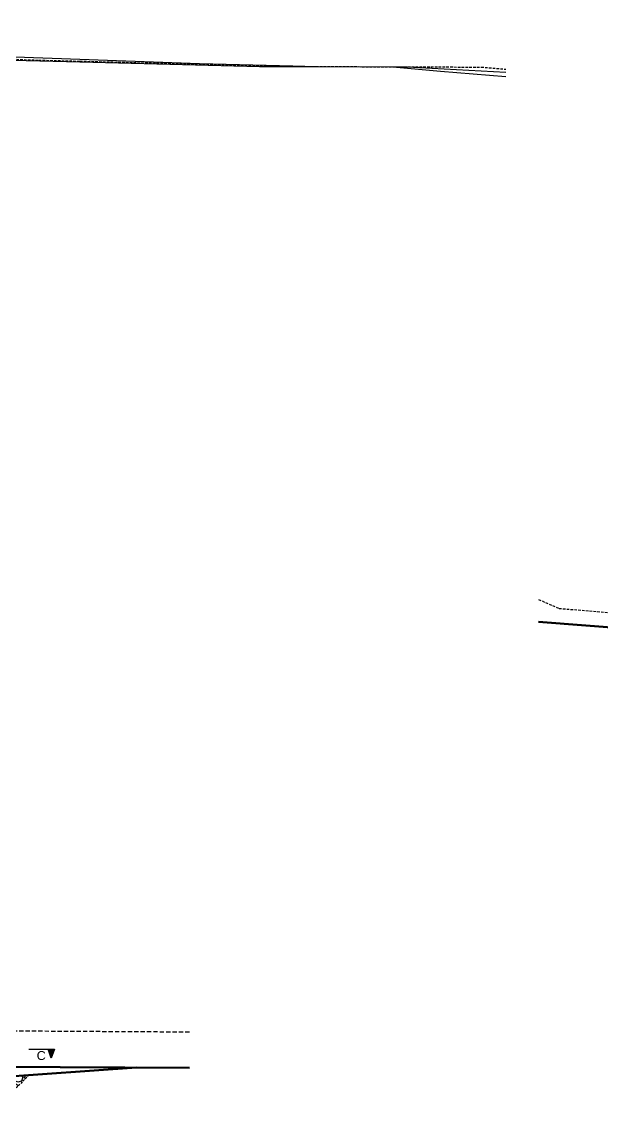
# Model space of a CAD drawing. Header units: centimetres. Extents: x 8495135 to 959133560, y 4530079 to 463453963.
# Drawn here: x 958972530 to 958975936, y 463414832 to 463421230 of the extents above; entities that cross this region are included whole.
import ezdxf
from ezdxf.enums import TextEntityAlignment as Align

# ---------------------------------------------------------------- set-up
doc = ezdxf.new("R2010")
doc.units = ezdxf.units.CM
doc.header["$LTSCALE"] = 0.1
doc.linetypes.add('CONTINU', pattern=[0])
doc.linetypes.add('DASHED', pattern=[0.75, 0.5, -0.25])
doc.layers.add('31_VERT_ALIGNM', color=1, linetype='Continuous', lineweight=50)
for name, color, linetype in [('40_TERRAIN', 3, 'Continuous'), ('br_dimension', 1, 'Continuous'), ('br_hatch', 9, 'Continuous'), ('br_hatch_dark', 8, 'Continuous'), ('Kustendilska voda', 12, 'Continuous')]:
    doc.layers.add(name, color=color, linetype=linetype)
doc.styles.add('1-50 cm', font='arial.ttf', dxfattribs={"height": 12.5})

# ---------------------------------------------------------------- blocks, each defined once
blk = doc.blocks.new('*U148')
at = {"linetype": 'CONTINU', "ltscale": 0.5}
blk.add_hatch(color=256, dxfattribs=at).paths.add_polyline_path([(-131.2, -52.5), (-150, 0), (-112.5, 0)])
at = {"ltscale": 0.5}
blk.add_line((0, 0), (-150, 0), dxfattribs=at)
at = {"lineweight": -3, "ltscale": 0.5}
for p, q in [((-150, 0), (-131.2, -52.5)), ((-131.2, -52.5), (-112.5, 0))]:
    blk.add_line(p, q, dxfattribs=at)
at = {"color": 7, "ltscale": 0.5, "style": '1-50 cm'}
blk.add_attdef('1', text='', height=52.5, dxfattribs=at).set_placement((-66.9, -37.2), align=Align.MIDDLE_CENTER)

msp = doc.modelspace()

# ---------------------------------------------------------------- hatches: boundary and pattern name
at = {"layer": 'br_hatch'}
h = msp.add_hatch(dxfattribs=at)
h.set_pattern_fill('GRAVEL', color=256, scale=5, style=2)
h.set_pattern_definition([(228.0127875, (950461058.976, 458865253.246), (-1016.00000008, -1142.999999929), [17.086072, -1691.524182]), (184.969741, (950461047.5464, 458865240.546), (1523.999999397, 127.000007235), [29.320236, -2902.7024447]), (132.5104471, (950461018.3364, 458865238.006), (1270.0000005364, -1396.999999512), [20.674076, -2046.7361397]), (267.273689, (950460968.8064, 458865206.256), (127.000000266, 2539.9999999867), [26.700226, -2643.3218713]), (292.83365418, (950460967.5364, 458865179.586), (-635.000000053, 1523.9999999778), [26.181685, -2591.9903873]), (357.273689, (950460977.6964, 458865155.456), (-2539.9999999867, 127.000000266), [26.700226, -2643.3218713]), (37.69424047, (950461004.3664, 458865154.186), (-1650.9999999268, -1270.000000095), [35.309683, -3495.6557657]), (72.25532837, (950461032.3064, 458865175.776), (889.000000239, 2793.999999924), [33.335976, -3300.2628301]), (121.42956562, (950461042.4664, 458865207.526), (-1016.000000144, 1650.9999999113), [26.79065, -2652.277285]), (175.2363583, (950461028.496, 458865230.386), (1396.99999998, -127.00000022), [30.585664, -1498.6968475]), (222.3974378, (950460998.0164, 458865232.926), (-1523.9999999512, -1397.0000000532), [39.553896, -3915.8386256]), (138.81407483, (950461094.536, 458865204.986), (-888.999999947, 762.000000062), [13.500227, -1336.5282912]), (171.4692344, (950461084.3764, 458865213.876), (1651.0000000445, -253.999999712), [25.684099, -2542.7319499]), (225, (950461058.98, 458865217.69), (-2e-14, -127), [17.960467, -161.6446554]), (203.19859051, (950461050.086, 458865232.926), (635.000000017, 253.999999955), [9.672066, -957.5311184]), (291.8014095, (950461041.196, 458865229.116), (-127.000000027, 380.99999999), [13.678281, -670.2376495]), (30.96375653, (950461046.276, 458865216.416), (381.00000001, 253.999999986), [22.215983, -718.3149076]), (161.5650512, (950461065.326, 458865227.846), (254, -126.99999999), [16.064357, -385.5449058]), (16.38954033, (950460967.5364, 458865229.116), (1270, 381), [22.5044, -2227.9413336]), (70.34617594, (950460989.1264, 458865235.466), (-508.0000000465, -1396.9999999835), [18.879947, -1869.1107839]), (293.19859051, (950461065.326, 458865253.246), (-253.999999956, 635.000000018), [19.344005, -947.8591794]), (343.61045967, (950461072.9464, 458865235.466), (-1270.0000000266, 380.999999911), [22.5044, -2227.9413336]), (339.44395478, (950460967.536, 458865150.376), (-635, 254), [21.70176, -1063.3867157]), (294.7751406, (950460987.856, 458865142.756), (-635.000000756, 1396.999999656), [18.183606, -1800.179669]), (66.80140949, (950461066.596, 458865126.246), (253.99999996, 635.000000016), [19.344005, -947.8591794]), (17.35402464, (950461074.2164, 458865144.026), (-1650.999999967, -508.0000001066), [21.289137, -2107.618799]), (69.44395478, (950461004.366, 458865126.246), (-254.000000004, -634.999999998), [10.85088, -1074.2375957]), (101.30993247, (950461058.976, 458865126.246), (-127, 508), [6.47573, -641.0997482]), (165.96375653, (950461057.706, 458865132.596), (381, -127), [26.181685, -497.4527295]), (186.00900596, (950461032.3064, 458865138.946), (1269.9999999933, 127.0000000665), [24.26335, -2402.0682432]), (303.69006753, (950461046.276, 458865204.986), (-127.00000002, 253.99999999), [18.316194, -439.588818]), (353.15722659, (950461056.4364, 458865189.746), (2159.0000000133, -253.999999887), [31.977838, -3165.8004533]), (60.9453959, (950461088.186, 458865185.936), (-508.000000014, -888.999999992), [13.075412, -1294.4696159]), (90, (950461094.54, 458865197.37), (-127, 127), [7.62, -119.38]), (120.25643716, (950461029.766, 458865142.756), (507.999999938, -889.0000000355), [17.643348, -1746.6970387]), (48.0127875, (950461020.876, 458865157.996), (1016.000000084, 1142.9999999255), [34.172144, -1674.43811]), (0, (950461043.74, 458865183.4), (127, 127), [33.02, -93.98]), (325.3048465, (950461076.7564, 458865183.396), (1270.000000481, -888.999999313), [20.080478, -1987.9658362]), (254.0546041, (950461093.266, 458865171.966), (-126.99999999, -508.000000002), [18.491454, -906.082502]), (207.64597536, (950461088.1864, 458865154.186), (-2413.0000000887, -1269.9999998315), [30.107255, -2980.6232211]), (175.42607874, (950461061.5164, 458865140.216), (-1651, 127), [31.851473, -3153.2923228])])
h.paths.add_polyline_path([(958972571.82, 463415044.45), (958972259.87, 463415022.67), (958972259.87, 463414832.49), (958972359.87, 463414832.49)])
h.paths.add_polyline_path([(958972566.81, 463415061.66), (958972575.66, 463415061.75), (958972579.04, 463415061.79)])

# ---------------------------------------------------------------- linework, layer by layer
at = {"layer": '31_VERT_ALIGNM'}
for p, q in [((958975562.72, 463417705.55), (958976946.32, 463417599.06)), ((958973514.27, 463415086.55), (958967420.12, 463415123.12)), ((958973203.57, 463415088.42), (958972261.87, 463415022.67))]:
    msp.add_line(p, q, dxfattribs=at)
at = {"layer": '40_TERRAIN'}
msp.add_lwpolyline([(958965713.79, 463421224), (958966282.89, 463421219.5), (958966621.19, 463421213.9), (958966906.19, 463421209.1), (958967666.59, 463421197), (958967783.59, 463421111.5), (958967864.19, 463421074.9), (958967871.19, 463421076.9), (958968062.59, 463421130.9), (958968951.89, 463421069.5), (958969121.19, 463421082.1), (958969709.49, 463421125.9), (958970371.19, 463421101.9), (958971621.19, 463421056.4), (958972871.19, 463421010.9), (958973572.99, 463420985.3), (958974121.19, 463420971.5), (958974261.99, 463420968), (958974790.69, 463420966.1), (958975371.19, 463420933.8)], dxfattribs=at)
at = {"layer": '40_TERRAIN', "color": 6}
msp.add_lwpolyline([(958965371.19, 463421155.9), (958965828.29, 463421158.7), (958966503.39, 463421209), (958966618.39, 463421206.4), (958966621.19, 463421206.4), (958967268.99, 463421212.9), (958967665.39, 463421078.2), (958967686.89, 463421060.1), (958967785.99, 463421169.3), (958967847.59, 463421186.7), (958967871.19, 463421185.1), (958969121.19, 463421099.1), (958969666.59, 463421061.6), (958970002.09, 463421086.5), (958970371.19, 463421073), (958971621.19, 463421027.3), (958971691.49, 463421024.8), (958972871.19, 463420994.9), (958973924.69, 463420968.3), (958974121.19, 463420967.6), (958974708.29, 463420965.6), (958974988.09, 463420941.1), (958975371.19, 463420909.2)], dxfattribs=at)
at = {"layer": 'br_hatch_dark', "linetype": 'DASHED', "ltscale": 250}
msp.add_line((958972571.82, 463415044.45), (958972359.87, 463414832.49), dxfattribs=at)
at = {"layer": 'br_hatch_dark', "linetype": 'DASHED', "ltscale": 300}
for points in [[(958965371.19, 463421189), (958966252.19, 463421224.4), (958966322.39, 463421224.8), (958966380.79, 463421229.2), (958966390.69, 463421229), (958966512.79, 463421230.2), (958966621.19, 463421228.5), (958967448.69, 463421215.3), (958967623.59, 463421087.3), (958967653.39, 463421073.8), (958967871.19, 463421135.3), (958967954.49, 463421158.8), (958969121.19, 463421078.4), (958969307.59, 463421065.6), (958969854.89, 463421106.2), (958970371.19, 463421087.4), (958971621.19, 463421041.8), (958972629.19, 463421005.1), (958972871.19, 463420999), (958974092.99, 463420968.1), (958974121.19, 463420968), (958975223.09, 463420964.2), (958975226.19, 463420964), (958975371.19, 463420952)], [(958975562.72, 463417837.77), (958975683.02, 463417785.15), (958976048.32, 463417755.45)]]:
    msp.add_lwpolyline(points, dxfattribs=at)
at = {"layer": 'Kustendilska voda', "color": 1, "linetype": 'DASHED', "ltscale": 500}
msp.add_line((958973514.27, 463415296.55), (958967420.12, 463415333.12), dxfattribs=at)

# ---------------------------------------------------------------- block references
at = {"layer": 'br_dimension'}
ref = msp.add_blockref('*U148', (958972571.28, 463415196.49), dxfattribs=dict(at, xscale=-1))
ref.add_attrib('1', 'C', dxfattribs={"layer": '0', "color": 7, "ltscale": 0.5, "height": 52.5, "style": '1-50 cm'}).set_placement((958972643.71, 463415159.27), align=Align.MIDDLE_CENTER)

doc.saveas('drawing.dxf')
